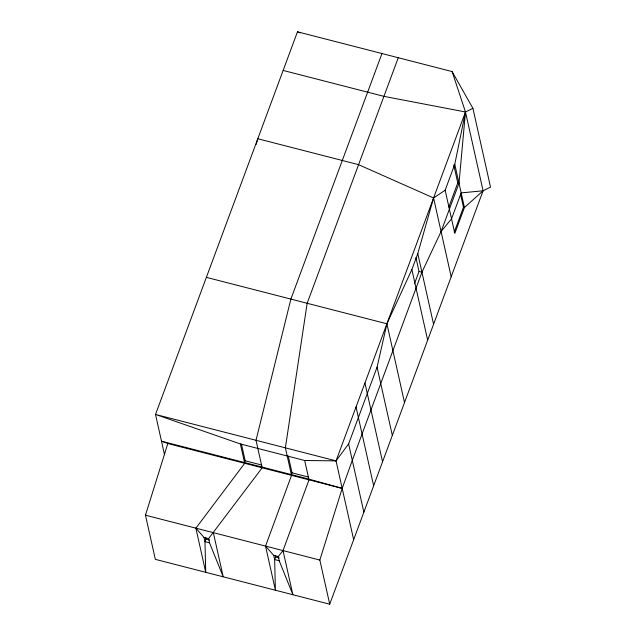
<?xml version="1.0" encoding="UTF-8"?>
<svg xmlns="http://www.w3.org/2000/svg" width="636" height="636" viewBox="0 0 636 636"><rect width="100%" height="100%" fill="white"/><g stroke="black" fill="none" stroke-linecap="round" stroke-linejoin="round"><path stroke-width="0.95" d="M167.817 443.538L342.192 488.384L308.834 479.083L161.488 441.185L167.817 443.538L145.469 515.2L155.335 559.346L329.718 604.2L319.844 560.054L342.192 488.384L352.296 460.416L421.938 272.208L441.082 231.56L459.001 183.255L465.48 111.976L452.101 71.574L297.473 31.8L155.518 414.441L164.509 454.684M472.914 108.343L490.531 187.135L483.09 190.776L464.431 207.519L454.812 233.444L445.152 190.228L454.772 164.303L465.48 111.976L472.914 108.343L452.101 71.574M353.656 539.67L336.039 460.877L348.608 443.896L377.076 367.147L386.903 323.788L411.874 269.537L417.78 253.613L433.577 197.971L445.152 190.228M256.141 144.444L257.795 138.751L358.577 164.668L433.577 197.971L451.186 276.763M265.546 546.086L273.703 555.363L274.649 559.569L275.412 590.232L265.546 546.086L291.534 475.354L285.381 447.847L307.156 303.277L398.255 57.725M283.012 550.577L292.886 594.724L279.196 560.737L278.258 556.532L283.012 550.577L309.009 479.854L304.676 460.488L240.368 443.952L155.518 414.441L336.039 460.877L465.48 111.976L383.921 96.354L283.139 70.437M381.974 53.535L290.875 299.095L256.022 440.295L262.167 467.802L208.584 538.613L209.522 542.818L223.212 576.804L213.338 532.658M205.563 537.356L205.937 539.034L204.975 541.641L205.738 572.313L195.872 528.166L244.701 463.31L240.368 443.952M244.526 462.547L245.178 460.782L241.441 444.047M291.36 474.591L292.019 472.826L288.275 456.092M275.237 555.276L275.611 556.953L274.649 559.569L279.196 560.737M414.433 283.847L419.029 271.453L415.912 257.508M448.841 207.01L457.769 182.937L453.746 164.931M454.191 232.267L463.469 207.264L460.4 193.567M329.718 604.2L483.09 190.776L465.48 111.976M441.082 231.56L451.544 218.824L461.164 192.899L483.09 190.776M304.676 460.488L336.039 460.877M457.769 182.937L459.001 183.255M463.469 207.264L464.431 207.519L454.772 164.303M419.029 271.453L421.938 272.208M206.374 277.36L386.903 323.788L404.512 402.58M245.178 460.782L261.73 465.035M292.019 472.826L308.571 477.087M145.469 515.2L319.844 560.054M195.872 528.166L204.029 537.444L208.584 538.613M273.703 555.363L278.258 556.532M205.937 539.034L209.578 539.972M275.611 556.953L279.252 557.891M209.522 542.818L204.975 541.641L204.029 537.444M297.473 31.8L300.24 32.905M417.78 253.613L433.569 324.257M411.874 269.537L427.662 340.18M377.076 367.147L392.333 435.406M364.937 382.991L382.546 461.784M356.033 406.984L373.65 485.777M348.608 443.896L363.864 512.155"/></g></svg>
